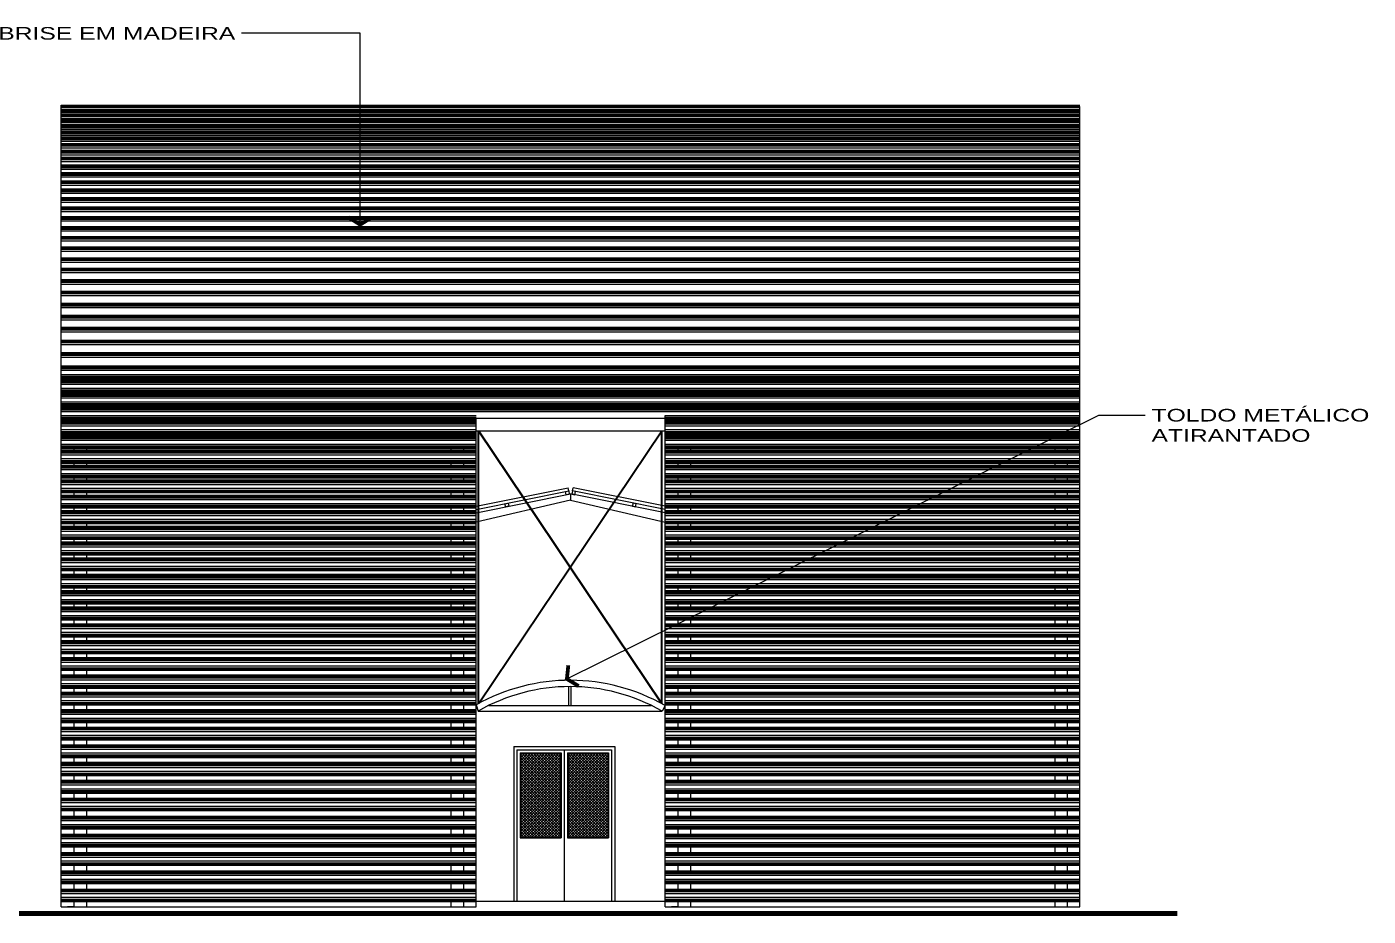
# Model space of a CAD drawing. Extents: x 5924 to 15219, y 2637 to 8140.
# Drawn here: x 12986 to 15114, y 4634 to 6044 of the extents above; entities that cross this region are included whole.
import ezdxf
from ezdxf.enums import TextEntityAlignment as Align

# ---------------------------------------------------------------- set-up
doc = ezdxf.new("R2010")
doc.units = 0
doc.header["$LTSCALE"] = 35
doc.layers.get('0').update_dxf_attribs({"linetype": 'CONTINUOUS'})
for name, color, linetype in [('ESPEC', 2, 'CONTINUOUS'), ('ESTRUT', 12, 'CONTINUOUS'), ('HACHURA', 13, 'CONTINUOUS'), ('INDCORTE', 2, 'CONTINUOUS'), ('VIDRO', 1, 'CONTINUOUS')]:
    doc.layers.add(name, color=color, linetype=linetype)
doc.styles.add('REGUA80', font='arial.ttf', dxfattribs={"width": 1.4})
pattern_1 = [(45, (-1243.3195, -2215.6985), (-2.24506403, 2.24506403), []), (135, (-1243.3195, -2215.6985), (-2.24506403, -2.24506403), [])]

# ---------------------------------------------------------------- blocks, each defined once
blk = doc.blocks.new('A$C260C2774')
at = {"layer": 'HACHURA'}
for p, q in [((0, 20), (658, 20)), ((0, 19.5), (658, 19.5)), ((0, 19), (658, 19)), ((0, 18), (658, 18)), ((0, 16), (658, 16)), ((0, 13), (658, 13)), ((0, 7), (658, 7)), ((0, 4), (658, 4)), ((0, 2), (658, 2)), ((0, 1), (658, 1)), ((0, 0.5), (658, 0.5)), ((0, 0), (658, 0))]:
    blk.add_line(p, q, dxfattribs=at)
blk = doc.blocks.new('INDSETAD')
at = {"color": 4, "linetype": 'ByBlock'}
for points in [[(0, 0), (1.26, 2), (0.71, 0), (1.77, 1.68)], [(0, 0), (1.26, -2), (0.71, 0), (1.77, -1.68)]]:
    blk.add_solid(points, dxfattribs=at)

msp = doc.modelspace()

# ---------------------------------------------------------------- hatches: boundary and pattern name
at = {"layer": 'HACHURA'}
h = msp.add_hatch(dxfattribs=at)
h.set_pattern_fill('ANSI37', color=256, style=0)
h.set_pattern_definition(pattern_1)
h.paths.add_polyline_path([(13832.664, 4892.16), (13769.663, 4892.16), (13769.663, 4759.16), (13832.664, 4759.16)])
h = msp.add_hatch(dxfattribs=at)
h.set_pattern_fill('ANSI37', color=256, style=0)
h.set_pattern_definition(pattern_1)
h.paths.add_polyline_path([(13844.664, 4759.16), (13907.663, 4759.16), (13907.663, 4892.16), (13844.664, 4892.16)])

# ---------------------------------------------------------------- linework, layer by layer
at = {"layer": 'ESPEC'}
for p, q in [((13514.875, 6034.097), (13326.768, 6034.097)), ((13514.875, 5727.156), (13514.875, 6034.097)), ((13839.712, 5008.737), (14686.514, 5428.556)), ((14686.514, 5428.556), (14760.396, 5428.556))]:
    msp.add_line(p, q, dxfattribs=at)
at = {"layer": 'ESTRUT'}
for p, q in [((13698.687, 5273.906), (13848.663, 5303.902)), ((13998.71, 5273.892), (13848.663, 5303.902)), ((13848.663, 5303.902), (13848.663, 5293.704)), ((13848.663, 5303.902), (13848.663, 5293.704)), ((13848.663, 5303.902), (13848.663, 5293.704)), ((13848.663, 5303.902), (13848.663, 5293.704)), ((13848.663, 5293.704), (13698.687, 5258.783)), ((13848.663, 5293.704), (13998.71, 5258.766))]:
    msp.add_line(p, q, dxfattribs=at)
at = {"layer": 'ESTRUT', "const_width": 8}
msp.add_lwpolyline([(12740.297, 4638.16), (14811.227, 4638.16)], dxfattribs=at)
at = {"layer": 'HACHURA'}
for p, q in [((13040.681, 5920.282), (14656.716, 5920.282)), ((13040.681, 5920.282), (14656.716, 5920.282)), ((13040.681, 5919.782), (14656.716, 5919.782)), ((13040.681, 5919.282), (14656.716, 5919.282)), ((13040.681, 5918.282), (14656.716, 5918.282)), ((13040.681, 5916.282), (14656.716, 5916.282)), ((13040.681, 5913.409), (14656.716, 5913.409)), ((13040.681, 5913.282), (14656.716, 5913.282)), ((13040.681, 5912.909), (14656.716, 5912.909)), ((13040.681, 5912.409), (14656.716, 5912.409)), ((13040.681, 5911.909), (14656.716, 5911.909)), ((13040.681, 5910.909), (14656.716, 5910.909)), ((13040.681, 5908.909), (14656.716, 5908.909)), ((13040.681, 5906.201), (14656.716, 5906.201)), ((13040.681, 5905.909), (14656.716, 5905.909)), ((13040.681, 5905.701), (14656.716, 5905.701)), ((13040.681, 5905.201), (14656.716, 5905.201)), ((13040.681, 5904.201), (14656.716, 5904.201)), ((13040.681, 5902.201), (14656.716, 5902.201)), ((13040.681, 5899.201), (14656.716, 5899.201)), ((13040.681, 5897.601), (14656.716, 5897.601)), ((13040.681, 5897.101), (14656.716, 5897.101)), ((13040.681, 5896.601), (14656.716, 5896.601)), ((13040.681, 5896.101), (14656.716, 5896.101)), ((13040.681, 5895.101), (14656.716, 5895.101)), ((13040.681, 5893.101), (14656.716, 5893.101)), ((13040.681, 5890.101), (14656.716, 5890.101)), ((13040.681, 5888.938), (14656.716, 5888.938)), ((13040.681, 5888.938), (14656.716, 5888.938)), ((13040.681, 5888.438), (14656.716, 5888.438)), ((13040.681, 5887.938), (14656.716, 5887.938)), ((13040.681, 5886.938), (14656.716, 5886.938)), ((13040.681, 5884.938), (14656.716, 5884.938)), ((13040.681, 5881.938), (14656.716, 5881.938)), ((13040.681, 5879.407), (14656.716, 5879.407)), ((13040.681, 5879.407), (14656.716, 5879.407)), ((13040.681, 5878.907), (14656.716, 5878.907)), ((13040.681, 5878.407), (14656.716, 5878.407)), ((13040.681, 5877.407), (14656.716, 5877.407)), ((13040.681, 5875.407), (14656.716, 5875.407)), ((13040.681, 5872.407), (14656.716, 5872.407)), ((13040.681, 5869.944), (14656.716, 5869.944)), ((13040.681, 5869.444), (14656.716, 5869.444)), ((13040.681, 5869.444), (14656.716, 5869.444)), ((13040.681, 5868.944), (14656.716, 5868.944)), ((13040.681, 5867.944), (14656.716, 5867.944)), ((13040.681, 5865.944), (14656.716, 5865.944)), ((13040.681, 5862.944), (14656.716, 5862.944)), ((13040.681, 5859.481), (14656.716, 5859.481)), ((13040.681, 5859.481), (14656.716, 5859.481)), ((13040.681, 5858.981), (14656.716, 5858.981)), ((13040.681, 5858.481), (14656.716, 5858.481)), ((13040.681, 5857.481), (14656.716, 5857.481)), ((13040.681, 5855.481), (14656.716, 5855.481)), ((13040.681, 5852.481), (14656.716, 5852.481)), ((13040.681, 5848.651), (14656.716, 5848.651)), ((13040.681, 5848.651), (14656.716, 5848.651)), ((13040.681, 5848.151), (14656.716, 5848.151)), ((13040.681, 5847.651), (14656.716, 5847.651)), ((13040.681, 5846.651), (14656.716, 5846.651)), ((13040.681, 5844.651), (14656.716, 5844.651)), ((13040.681, 5841.651), (14656.716, 5841.651)), ((13040.681, 5837.822), (14656.716, 5837.822)), ((13040.681, 5837.822), (14656.716, 5837.822)), ((13040.681, 5837.322), (14656.716, 5837.322)), ((13040.681, 5836.822), (14656.716, 5836.822)), ((13040.681, 5835.822), (14656.716, 5835.822)), ((13040.681, 5833.822), (14656.716, 5833.822)), ((13040.681, 5830.822), (14656.716, 5830.822)), ((13040.681, 5825.454), (14656.716, 5825.454)), ((13040.681, 5825.454), (14656.716, 5825.454)), ((13040.681, 5824.954), (14656.716, 5824.954)), ((13040.681, 5824.454), (14656.716, 5824.454)), ((13040.681, 5823.454), (14656.716, 5823.454)), ((13040.681, 5821.454), (14656.716, 5821.454)), ((13040.681, 5818.454), (14656.716, 5818.454)), ((13040.681, 5813.324), (14656.716, 5813.324)), ((13040.681, 5813.324), (14656.716, 5813.324)), ((13040.681, 5812.824), (14656.716, 5812.824)), ((13040.681, 5812.324), (14656.716, 5812.324)), ((13040.681, 5811.324), (14656.716, 5811.324)), ((13040.681, 5809.324), (14656.716, 5809.324)), ((13040.681, 5806.324), (14656.716, 5806.324)), ((13040.681, 5800.329), (14656.716, 5800.329)), ((13040.681, 5800.329), (14656.716, 5800.329)), ((13040.681, 5799.829), (14656.716, 5799.829)), ((13040.681, 5799.329), (14656.716, 5799.329)), ((13040.681, 5798.329), (14656.716, 5798.329)), ((13040.681, 5796.329), (14656.716, 5796.329)), ((13040.681, 5793.329), (14656.716, 5793.329)), ((13040.681, 5787.4), (14656.716, 5787.4)), ((13040.681, 5786.9), (14656.716, 5786.9)), ((13040.681, 5786.9), (14656.716, 5786.9)), ((13040.681, 5786.4), (14656.716, 5786.4)), ((13040.681, 5785.4), (14656.716, 5785.4)), ((13040.681, 5783.4), (14656.716, 5783.4)), ((13040.681, 5780.4), (14656.716, 5780.4)), ((13040.681, 5773.538), (14656.716, 5773.538)), ((13040.681, 5773.038), (14656.716, 5773.038)), ((13040.681, 5773.038), (14656.716, 5773.038)), ((13040.681, 5772.538), (14656.716, 5772.538)), ((13040.681, 5771.538), (14656.716, 5771.538)), ((13040.681, 5769.538), (14656.716, 5769.538)), ((13040.681, 5766.538), (14656.716, 5766.538)), ((13040.681, 5758.81), (14656.716, 5758.81)), ((13040.681, 5758.31), (14656.716, 5758.31)), ((13040.681, 5758.31), (14656.716, 5758.31)), ((13040.681, 5757.81), (14656.716, 5757.81)), ((13040.681, 5756.81), (14656.716, 5756.81)), ((13040.681, 5754.81), (14656.716, 5754.81)), ((13040.681, 5751.81), (14656.716, 5751.81)), ((13040.681, 5743.582), (14656.716, 5743.582)), ((13040.681, 5743.582), (14656.716, 5743.582)), ((13040.681, 5743.082), (14656.716, 5743.082)), ((13040.681, 5742.582), (14656.716, 5742.582)), ((13040.681, 5741.582), (14656.716, 5741.582)), ((13040.681, 5739.582), (14656.716, 5739.582)), ((13040.681, 5736.582), (14656.716, 5736.582)), ((13040.681, 5727.71), (14656.716, 5727.71)), ((13040.681, 5727.71), (14656.716, 5727.71)), ((13040.681, 5727.21), (14656.716, 5727.21)), ((13040.681, 5726.71), (14656.716, 5726.71)), ((13040.681, 5725.71), (14656.716, 5725.71)), ((13040.681, 5723.71), (14656.716, 5723.71)), ((13040.681, 5720.71), (14656.716, 5720.71)), ((13040.681, 5712.115), (14656.716, 5712.115)), ((13040.681, 5712.115), (14656.716, 5712.115)), ((13040.681, 5711.615), (14656.716, 5711.615)), ((13040.681, 5711.115), (14656.716, 5711.115)), ((13040.681, 5710.115), (14656.716, 5710.115)), ((13040.681, 5708.115), (14656.716, 5708.115)), ((13040.681, 5705.115), (14656.716, 5705.115)), ((13040.681, 5695.654), (14656.716, 5695.654)), ((13040.681, 5695.654), (14656.716, 5695.654)), ((13040.681, 5695.154), (14656.716, 5695.154)), ((13040.681, 5694.654), (14656.716, 5694.654)), ((13040.681, 5693.654), (14656.716, 5693.654)), ((13040.681, 5691.654), (14656.716, 5691.654)), ((13040.681, 5688.654), (14656.716, 5688.654)), ((13040.681, 5678.327), (14656.716, 5678.327)), ((13040.681, 5678.327), (14656.716, 5678.327)), ((13040.681, 5677.827), (14656.716, 5677.827)), ((13040.681, 5677.327), (14656.716, 5677.327)), ((13040.681, 5676.327), (14656.716, 5676.327)), ((13040.681, 5674.327), (14656.716, 5674.327)), ((13040.681, 5671.327), (14656.716, 5671.327)), ((13040.681, 5661.866), (14656.716, 5661.866)), ((13040.681, 5661.866), (14656.716, 5661.866)), ((13040.681, 5661.366), (14656.716, 5661.366)), ((13040.681, 5660.866), (14656.716, 5660.866)), ((13040.681, 5659.866), (14656.716, 5659.866)), ((13040.681, 5657.866), (14656.716, 5657.866)), ((13040.681, 5654.866), (14656.716, 5654.866)), ((13040.681, 5643.495), (14656.716, 5643.495)), ((13040.681, 5643.495), (14656.716, 5643.495)), ((13040.681, 5642.995), (14656.716, 5642.995)), ((13040.681, 5642.495), (14656.716, 5642.495)), ((13040.681, 5641.495), (14656.716, 5641.495)), ((13040.681, 5639.495), (14656.716, 5639.495)), ((13040.681, 5636.495), (14656.716, 5636.495)), ((13040.681, 5625.302), (14656.716, 5625.302)), ((13040.681, 5625.302), (14656.716, 5625.302)), ((13040.681, 5624.802), (14656.716, 5624.802)), ((13040.681, 5624.302), (14656.716, 5624.302)), ((13040.681, 5623.302), (14656.716, 5623.302)), ((13040.681, 5621.302), (14656.716, 5621.302)), ((13040.681, 5618.302), (14656.716, 5618.302)), ((13040.681, 5606.241), (14656.716, 5606.241)), ((13040.681, 5606.241), (14656.716, 5606.241)), ((13040.681, 5605.741), (14656.716, 5605.741)), ((13040.681, 5605.241), (14656.716, 5605.241)), ((13040.681, 5604.241), (14656.716, 5604.241)), ((13040.681, 5602.241), (14656.716, 5602.241)), ((13040.681, 5599.241), (14656.716, 5599.241)), ((13040.681, 5587.004), (14656.716, 5587.004)), ((13040.681, 5587.004), (14656.716, 5587.004)), ((13040.681, 5586.504), (14656.716, 5586.504)), ((13040.681, 5586.004), (14656.716, 5586.004)), ((13040.681, 5585.004), (14656.716, 5585.004)), ((13040.681, 5583.004), (14656.716, 5583.004)), ((13040.681, 5580.004), (14656.716, 5580.004)), ((13040.681, 5567.944), (14656.716, 5567.944)), ((13040.681, 5567.944), (14656.716, 5567.944)), ((13040.681, 5567.444), (14656.716, 5567.444)), ((13040.681, 5566.944), (14656.716, 5566.944)), ((13040.681, 5565.944), (14656.716, 5565.944)), ((13040.681, 5563.944), (14656.716, 5563.944)), ((13040.681, 5560.944), (14656.716, 5560.944)), ((13040.681, 5547.584), (14656.716, 5547.584)), ((13040.681, 5547.584), (14656.716, 5547.584)), ((13040.681, 5547.084), (14656.716, 5547.084)), ((13040.681, 5546.584), (14656.716, 5546.584)), ((13040.681, 5545.584), (14656.716, 5545.584)), ((13040.681, 5543.584), (14656.716, 5543.584)), ((13040.681, 5540.584), (14656.716, 5540.584)), ((13040.681, 5527.725), (14656.716, 5527.725)), ((13040.681, 5527.225), (14656.716, 5527.225)), ((13040.681, 5527.225), (14656.716, 5527.225)), ((13040.681, 5526.725), (14656.716, 5526.725)), ((13040.681, 5525.725), (14656.716, 5525.725)), ((13040.681, 5523.725), (14656.716, 5523.725)), ((13040.681, 5520.725), (14656.716, 5520.725)), ((13040.681, 5506.865), (14656.716, 5506.865)), ((13040.681, 5506.865), (14656.716, 5506.865)), ((13040.681, 5506.365), (14656.716, 5506.365)), ((13040.681, 5505.865), (14656.716, 5505.865)), ((13040.681, 5504.865), (14656.716, 5504.865)), ((13040.681, 5502.865), (14656.716, 5502.865)), ((13040.681, 5499.865), (14656.716, 5499.865)), ((13040.681, 5493.242), (14656.716, 5493.242)), ((13040.681, 5490.242), (14656.716, 5490.242)), ((13040.681, 5488.242), (14656.716, 5488.242)), ((13040.681, 5487.242), (14656.716, 5487.242)), ((13040.681, 5486.742), (14656.716, 5486.742)), ((13040.681, 5486.242), (14656.716, 5486.242)), ((13040.681, 5486.242), (14656.716, 5486.242)), ((13040.681, 5484.943), (14656.716, 5484.943)), ((13040.681, 5484.589), (14656.716, 5484.589)), ((13040.681, 5484.089), (14656.716, 5484.089)), ((13040.681, 5483.589), (14656.716, 5483.589)), ((13040.681, 5482.589), (14656.716, 5482.589)), ((13040.681, 5480.589), (14656.716, 5480.589)), ((13040.681, 5477.589), (14656.716, 5477.589)), ((13040.681, 5471.583), (14656.716, 5471.583)), ((13040.681, 5468.583), (14656.716, 5468.583)), ((13040.681, 5466.583), (14656.716, 5466.583)), ((13040.681, 5465.583), (14656.716, 5465.583)), ((13040.681, 5465.083), (14656.716, 5465.083)), ((13040.681, 5464.583), (14656.716, 5464.583)), ((13040.681, 5464.583), (14656.716, 5464.583)), ((13040.681, 5463.283), (14656.716, 5463.283)), ((13040.681, 5462.93), (14656.716, 5462.93)), ((13040.681, 5462.43), (14656.716, 5462.43)), ((13040.681, 5461.93), (14656.716, 5461.93)), ((13040.681, 5460.93), (14656.716, 5460.93)), ((13040.681, 5458.93), (14656.716, 5458.93)), ((13040.681, 5455.93), (14656.716, 5455.93)), ((13040.681, 5449.924), (14656.716, 5449.924)), ((13040.681, 5446.924), (14656.716, 5446.924)), ((13040.681, 5444.924), (14656.716, 5444.924)), ((13040.681, 5443.924), (14656.716, 5443.924)), ((13040.681, 5443.424), (14656.716, 5443.424)), ((13040.681, 5442.924), (14656.716, 5442.924)), ((13040.681, 5442.924), (14656.716, 5442.924)), ((13040.681, 5441.624), (14656.716, 5441.624)), ((13040.681, 5441.271), (14656.716, 5441.271)), ((13040.681, 5440.771), (14656.716, 5440.771)), ((13040.681, 5440.271), (14656.716, 5440.271)), ((13040.681, 5439.271), (14656.716, 5439.271)), ((13040.681, 5437.271), (14656.716, 5437.271)), ((13040.681, 5434.271), (14656.716, 5434.271)), ((13040.681, 5428.265), (13698.687, 5428.265)), ((13998.71, 5428.265), (14656.716, 5428.265)), ((13040.681, 5425.265), (13698.687, 5425.265)), ((13040.681, 5423.265), (13698.687, 5423.265)), ((13040.681, 5422.265), (13698.687, 5422.265)), ((13040.681, 5421.765), (13698.687, 5421.765)), ((13040.681, 5421.265), (13698.687, 5421.265)), ((13040.681, 5421.265), (13698.687, 5421.265)), ((13040.681, 5419.099), (13698.687, 5419.099)), ((13040.681, 5418.745), (13698.687, 5418.745)), ((13040.681, 5418.245), (13698.687, 5418.245)), ((13040.681, 5417.745), (13698.687, 5417.745)), ((13040.681, 5416.745), (13698.687, 5416.745)), ((13040.681, 5414.745), (13698.687, 5414.745)), ((13040.681, 5411.745), (13698.687, 5411.745)), ((13040.681, 5405.739), (13698.687, 5405.739)), ((13998.71, 5425.265), (14656.716, 5425.265)), ((13998.71, 5423.265), (14656.716, 5423.265)), ((13998.71, 5422.265), (14656.716, 5422.265)), ((13998.71, 5421.765), (14656.716, 5421.765)), ((13998.71, 5421.265), (14656.716, 5421.265)), ((13998.71, 5421.265), (14656.716, 5421.265)), ((13998.71, 5419.099), (14656.716, 5419.099)), ((13998.71, 5418.745), (14656.716, 5418.745)), ((13998.71, 5418.245), (14656.716, 5418.245)), ((13998.71, 5417.745), (14656.716, 5417.745)), ((13998.71, 5416.745), (14656.716, 5416.745)), ((13998.71, 5414.745), (14656.716, 5414.745)), ((13998.71, 5411.745), (14656.716, 5411.745)), ((13998.71, 5405.739), (14656.716, 5405.739)), ((13040.681, 5402.739), (13698.687, 5402.739)), ((13040.681, 5400.739), (13698.687, 5400.739)), ((13040.681, 5399.739), (13698.687, 5399.739)), ((13040.681, 5399.239), (13698.687, 5399.239)), ((13040.681, 5398.739), (13698.687, 5398.739)), ((13040.681, 5398.739), (13698.687, 5398.739)), ((13040.681, 5396.573), (13698.687, 5396.573)), ((13998.71, 5402.739), (14656.716, 5402.739)), ((13998.71, 5400.739), (14656.716, 5400.739)), ((13998.71, 5399.739), (14656.716, 5399.739)), ((13998.71, 5399.239), (14656.716, 5399.239)), ((13998.71, 5398.739), (14656.716, 5398.739)), ((13998.71, 5398.739), (14656.716, 5398.739)), ((13998.71, 5396.573), (14656.716, 5396.573)), ((13040.681, 5375.78), (13698.71, 5375.78)), ((13040.681, 5375.78), (13698.687, 5375.78)), ((13040.681, 5375.78), (13698.687, 5375.78)), ((13040.681, 5373.2), (13698.71, 5373.2)), ((13040.681, 5373.2), (13698.687, 5373.2)), ((13040.681, 5373.2), (13698.687, 5373.2)), ((13998.71, 5375.78), (14656.716, 5375.78)), ((13998.71, 5373.2), (14656.716, 5373.2)), ((13040.681, 5352.64), (13698.71, 5352.64)), ((13040.681, 5352.64), (13698.687, 5352.64)), ((13040.681, 5352.64), (13698.687, 5352.64)), ((13040.681, 5349.45), (13698.71, 5349.45)), ((13040.681, 5349.45), (13698.687, 5349.45)), ((13040.681, 5349.45), (13698.687, 5349.45)), ((13998.71, 5352.64), (14656.716, 5352.64)), ((13998.71, 5349.45), (14656.716, 5349.45)), ((13040.681, 5329.245), (13698.71, 5329.245)), ((13040.681, 5329.245), (13698.687, 5329.245)), ((13040.681, 5329.245), (13698.687, 5329.245)), ((13040.681, 5325.701), (13698.71, 5325.701)), ((13040.681, 5325.701), (13698.687, 5325.701)), ((13040.681, 5325.701), (13698.687, 5325.701)), ((13998.71, 5329.245), (14656.716, 5329.245)), ((13998.71, 5325.701), (14656.716, 5325.701)), ((13040.681, 5305.85), (13698.71, 5305.85)), ((13040.681, 5305.85), (13698.687, 5305.85)), ((13040.681, 5305.85), (13698.687, 5305.85)), ((13040.681, 5301.951), (13698.71, 5301.951)), ((13040.681, 5301.951), (13698.687, 5301.951)), ((13040.681, 5301.951), (13698.687, 5301.951)), ((13998.71, 5305.85), (14656.716, 5305.85)), ((13998.71, 5301.951), (14656.716, 5301.951)), ((13040.681, 5281.746), (13698.71, 5281.746)), ((13040.681, 5281.746), (13698.687, 5281.746)), ((13040.681, 5281.746), (13698.687, 5281.746)), ((13998.71, 5281.746), (14656.716, 5281.746)), ((13040.681, 5277.26), (13698.71, 5277.26)), ((13040.681, 5277.26), (13698.687, 5277.26)), ((13040.681, 5277.26), (13698.687, 5277.26)), ((13040.681, 5256.766), (13698.71, 5256.766)), ((13040.681, 5256.766), (13698.687, 5256.766)), ((13040.681, 5256.766), (13698.687, 5256.766)), ((13998.71, 5277.26), (14656.716, 5277.26)), ((13998.71, 5256.766), (14656.716, 5256.766)), ((13040.681, 5252.375), (13698.71, 5252.375)), ((13040.681, 5252.375), (13698.687, 5252.375)), ((13040.681, 5252.375), (13698.687, 5252.375)), ((13998.71, 5252.375), (14656.716, 5252.375)), ((13040.681, 5231.881), (13698.71, 5231.881)), ((13040.681, 5231.881), (13698.687, 5231.881)), ((13040.681, 5231.881), (13698.687, 5231.881)), ((13040.681, 5227.489), (13698.71, 5227.489)), ((13040.681, 5227.489), (13698.687, 5227.489)), ((13040.681, 5227.489), (13698.687, 5227.489)), ((13998.71, 5231.881), (14656.716, 5231.881)), ((13998.71, 5227.489), (14656.716, 5227.489)), ((13040.681, 5206.995), (13698.71, 5206.995)), ((13040.681, 5206.995), (13698.687, 5206.995)), ((13040.681, 5206.995), (13698.687, 5206.995)), ((13040.681, 5202.115), (13698.71, 5202.115)), ((13040.681, 5202.115), (13698.687, 5202.115)), ((13040.681, 5202.115), (13698.687, 5202.115)), ((13998.71, 5206.995), (14656.716, 5206.995)), ((13998.71, 5202.115), (14656.716, 5202.115)), ((13040.681, 5182.109), (13698.71, 5182.109)), ((13040.681, 5182.109), (13698.687, 5182.109)), ((13040.681, 5182.109), (13698.687, 5182.109)), ((13040.681, 5176.254), (13698.71, 5176.254)), ((13040.681, 5176.254), (13698.687, 5176.254)), ((13040.681, 5176.254), (13698.687, 5176.254)), ((13998.71, 5182.109), (14656.716, 5182.109)), ((13998.71, 5176.254), (14656.716, 5176.254)), ((13040.681, 5155.76), (13698.71, 5155.76)), ((13040.681, 5155.76), (13698.687, 5155.76)), ((13040.681, 5155.76), (13698.687, 5155.76)), ((13040.681, 5150.522), (13698.71, 5150.522)), ((13040.681, 5150.522), (13698.687, 5150.522)), ((13040.681, 5150.522), (13698.687, 5150.522)), ((13998.71, 5155.76), (14656.716, 5155.76)), ((13998.71, 5150.522), (14656.716, 5150.522)), ((13040.681, 5130.516), (13698.71, 5130.516)), ((13040.681, 5130.516), (13698.687, 5130.516)), ((13040.681, 5130.516), (13698.687, 5130.516)), ((13998.71, 5130.516), (14656.716, 5130.516)), ((13040.681, 5124.66), (13698.71, 5124.66)), ((13040.681, 5124.66), (13698.687, 5124.66)), ((13040.681, 5124.66), (13698.687, 5124.66)), ((13998.71, 5124.66), (14656.716, 5124.66)), ((13040.681, 5104.166), (13698.71, 5104.166)), ((13040.681, 5104.166), (13698.687, 5104.166)), ((13040.681, 5104.166), (13698.687, 5104.166)), ((13040.681, 5097.823), (13698.71, 5097.823)), ((13040.681, 5097.823), (13698.687, 5097.823)), ((13040.681, 5097.823), (13698.687, 5097.823)), ((13998.71, 5104.166), (14656.716, 5104.166)), ((13998.71, 5097.823), (14656.716, 5097.823)), ((13040.681, 5077.329), (13698.71, 5077.329)), ((13040.681, 5077.329), (13698.687, 5077.329)), ((13040.681, 5077.329), (13698.687, 5077.329)), ((13040.681, 5071.473), (13698.71, 5071.473)), ((13040.681, 5071.473), (13698.687, 5071.473)), ((13040.681, 5071.473), (13698.687, 5071.473)), ((13998.71, 5077.329), (14656.716, 5077.329)), ((13998.71, 5071.473), (14656.716, 5071.473)), ((13040.681, 5050.491), (13698.71, 5050.491)), ((13040.681, 5050.491), (13698.687, 5050.491)), ((13040.681, 5050.491), (13698.687, 5050.491)), ((13040.681, 5044.148), (13698.71, 5044.148)), ((13040.681, 5044.148), (13698.687, 5044.148)), ((13040.681, 5044.148), (13698.687, 5044.148)), ((13998.71, 5050.491), (14656.716, 5050.491)), ((13998.71, 5044.148), (14656.716, 5044.148)), ((13040.681, 5024.142), (13698.71, 5024.142)), ((13040.681, 5024.142), (13698.687, 5024.142)), ((13040.681, 5024.142), (13698.687, 5024.142)), ((13998.71, 5024.142), (14656.716, 5024.142)), ((13040.681, 5016.93), (13698.71, 5016.93)), ((13040.681, 5016.93), (13698.687, 5016.93)), ((13040.681, 5016.93), (13698.687, 5016.93)), ((13998.71, 5016.93), (14656.716, 5016.93)), ((13040.681, 4995.948), (13698.71, 4995.948)), ((13040.681, 4995.948), (13698.687, 4995.948)), ((13040.681, 4995.948), (13698.687, 4995.948)), ((13040.681, 4989.117), (13698.71, 4989.117)), ((13040.681, 4989.117), (13698.687, 4989.117)), ((13040.681, 4989.117), (13698.687, 4989.117)), ((13998.71, 4995.948), (14656.716, 4995.948)), ((13998.71, 4989.117), (14656.716, 4989.117)), ((13040.681, 4969.11), (13698.71, 4969.11)), ((13040.681, 4969.11), (13698.687, 4969.11)), ((13040.681, 4969.11), (13698.687, 4969.11)), ((13040.681, 4961.791), (13698.71, 4961.791)), ((13040.681, 4961.791), (13698.687, 4961.791)), ((13040.681, 4961.791), (13698.687, 4961.791)), ((13998.71, 4969.11), (14656.716, 4969.11)), ((13998.71, 4961.791), (14656.716, 4961.791)), ((13040.681, 4941.297), (13698.71, 4941.297)), ((13040.681, 4941.297), (13698.687, 4941.297)), ((13040.681, 4941.297), (13698.687, 4941.297)), ((13998.71, 4941.297), (14656.716, 4941.297)), ((13040.681, 4933.978), (13698.71, 4933.978)), ((13040.681, 4933.978), (13698.687, 4933.978)), ((13040.681, 4933.978), (13698.687, 4933.978)), ((13998.71, 4933.978), (14656.716, 4933.978)), ((13040.681, 4913.972), (13698.71, 4913.972)), ((13040.681, 4913.972), (13698.687, 4913.972)), ((13040.681, 4913.972), (13698.687, 4913.972)), ((13040.681, 4905.935), (13698.71, 4905.935)), ((13040.681, 4905.935), (13698.687, 4905.935)), ((13040.681, 4905.935), (13698.687, 4905.935)), ((13998.71, 4913.972), (14656.716, 4913.972)), ((13998.71, 4905.935), (14656.716, 4905.935)), ((13040.681, 4885.929), (13698.71, 4885.929)), ((13040.681, 4885.929), (13698.687, 4885.929)), ((13040.681, 4885.929), (13698.687, 4885.929)), ((13040.681, 4878.122), (13698.71, 4878.122)), ((13040.681, 4878.122), (13698.687, 4878.122)), ((13040.681, 4878.122), (13698.687, 4878.122)), ((13998.71, 4885.929), (14656.716, 4885.929)), ((13998.71, 4878.122), (14656.716, 4878.122)), ((13040.681, 4857.14), (13698.71, 4857.14)), ((13040.681, 4857.14), (13698.687, 4857.14)), ((13040.681, 4857.14), (13698.687, 4857.14)), ((13998.71, 4857.14), (14656.716, 4857.14)), ((13040.681, 4849.821), (13698.71, 4849.821)), ((13040.681, 4849.821), (13698.687, 4849.821)), ((13040.681, 4849.821), (13698.687, 4849.821)), ((13998.71, 4849.821), (14656.716, 4849.821)), ((13040.681, 4829.327), (13698.71, 4829.327)), ((13040.681, 4829.327), (13698.687, 4829.327)), ((13040.681, 4829.327), (13698.687, 4829.327)), ((13040.681, 4821.519), (13698.71, 4821.519)), ((13040.681, 4821.519), (13698.687, 4821.519)), ((13040.681, 4821.519), (13698.687, 4821.519)), ((13998.71, 4829.327), (14656.716, 4829.327)), ((13998.71, 4821.519), (14656.716, 4821.519)), ((13040.681, 4801.513), (13698.71, 4801.513)), ((13040.681, 4801.513), (13698.687, 4801.513)), ((13040.681, 4801.513), (13698.687, 4801.513)), ((13040.681, 4792.73), (13698.71, 4792.73)), ((13040.681, 4792.73), (13698.687, 4792.73)), ((13040.681, 4792.73), (13698.687, 4792.73)), ((13998.71, 4801.513), (14656.716, 4801.513)), ((13998.71, 4792.73), (14656.716, 4792.73)), ((13040.681, 4772.724), (13698.71, 4772.724)), ((13040.681, 4772.724), (13698.687, 4772.724)), ((13040.681, 4772.724), (13698.687, 4772.724)), ((13998.71, 4772.724), (14656.716, 4772.724)), ((13040.681, 4763.594), (13698.71, 4763.594)), ((13040.681, 4763.594), (13698.687, 4763.594)), ((13040.681, 4763.594), (13698.687, 4763.594)), ((13998.71, 4763.594), (14656.716, 4763.594)), ((13040.681, 4744.076), (13698.71, 4744.076)), ((13040.681, 4744.076), (13698.687, 4744.076)), ((13040.681, 4744.076), (13698.687, 4744.076)), ((13040.681, 4735.293), (13698.71, 4735.293)), ((13040.681, 4735.293), (13698.687, 4735.293)), ((13040.681, 4735.293), (13698.687, 4735.293)), ((13998.71, 4744.076), (14656.716, 4744.076)), ((13998.71, 4735.293), (14656.716, 4735.293)), ((13040.681, 4714.799), (13698.71, 4714.799)), ((13040.681, 4714.799), (13698.687, 4714.799)), ((13040.681, 4714.799), (13698.687, 4714.799)), ((13040.681, 4706.015), (13698.71, 4706.015)), ((13040.681, 4706.015), (13698.687, 4706.015)), ((13040.681, 4706.015), (13698.687, 4706.015)), ((13998.71, 4714.799), (14656.716, 4714.799)), ((13998.71, 4706.015), (14656.716, 4706.015)), ((13040.681, 4686.009), (13698.71, 4686.009)), ((13040.681, 4686.009), (13698.687, 4686.009)), ((13040.681, 4686.009), (13698.687, 4686.009)), ((13998.71, 4686.009), (14656.716, 4686.009)), ((13040.681, 4677.226), (13698.71, 4677.226)), ((13040.681, 4657.22), (13698.71, 4657.22)), ((13040.681, 4648.925), (13698.71, 4648.925)), ((13040.681, 4648.925), (13698.687, 4648.925)), ((13040.681, 4648.925), (13698.687, 4648.925)), ((13998.71, 4648.925), (14656.716, 4648.925))]:
    msp.add_line(p, q, dxfattribs=at)
at = {"layer": 'INDCORTE'}
for p, q in [((13040.681, 4648.925), (13040.681, 5920.282)), ((14656.716, 4648.925), (14656.716, 5918.282)), ((13060.681, 5486.297), (13060.681, 5484.943)), ((13080.681, 5486.297), (13080.681, 5484.943)), ((14616.716, 5486.297), (14616.716, 5484.943)), ((14636.716, 5486.297), (14636.716, 5484.943)), ((13060.681, 5464.583), (13060.681, 5463.283)), ((13080.681, 5464.583), (13080.681, 5463.283)), ((14616.716, 5464.583), (14616.716, 5463.283)), ((14636.716, 5464.583), (14636.716, 5463.283)), ((13060.681, 5442.924), (13060.681, 5441.624)), ((13080.681, 5442.924), (13080.681, 5441.624)), ((13998.71, 4648.925), (13998.71, 5428.265)), ((14616.716, 5442.924), (14616.716, 5441.624)), ((14636.716, 5442.924), (14636.716, 5441.624)), ((13060.681, 5421.265), (13060.681, 5419.099)), ((13080.681, 5421.265), (13080.681, 5419.099)), ((13698.687, 5423.64), (13998.71, 5423.64)), ((13698.687, 5402.739), (13698.687, 5423.64)), ((13698.71, 4648.925), (13698.687, 5422.265)), ((13998.71, 5402.739), (13998.71, 5423.64)), ((14616.716, 5421.265), (14616.716, 5419.099)), ((14636.716, 5421.265), (14636.716, 5419.099)), ((13060.681, 5399.171), (13060.681, 5396.573)), ((13080.681, 5399.171), (13080.681, 5396.573)), ((13698.687, 5403.64), (13998.71, 5403.64)), ((13701.986, 4970.926), (13701.986, 5403.64)), ((13992.755, 5403.64), (13701.986, 4970.926)), ((13702.156, 5403.082), (13991.861, 4971.951)), ((13702.986, 4971.469), (13702.986, 5403.64)), ((13702.986, 5403.64), (13993.755, 4970.926)), ((13993.585, 5403.082), (13703.88, 4971.951)), ((13992.755, 4971.469), (13992.755, 5403.64)), ((13993.755, 4970.926), (13993.755, 5403.64)), ((14616.716, 5399.171), (14616.716, 5396.573)), ((14636.716, 5399.171), (14636.716, 5396.573)), ((13060.681, 5375.78), (13060.681, 5373.2)), ((13060.681, 5375.78), (13060.681, 5373.2)), ((13080.681, 5375.78), (13080.681, 5373.2)), ((13080.681, 5375.78), (13080.681, 5373.2)), ((13658.687, 5375.78), (13658.687, 5373.2)), ((13658.687, 5375.78), (13658.687, 5373.2)), ((13678.687, 5375.78), (13678.687, 5373.2)), ((13678.687, 5375.78), (13678.687, 5373.2)), ((14018.71, 5375.78), (14018.71, 5373.2)), ((14038.71, 5375.78), (14038.71, 5373.2)), ((14616.716, 5375.78), (14616.716, 5373.2)), ((14636.716, 5375.78), (14636.716, 5373.2)), ((13060.681, 5352.64), (13060.681, 5349.45)), ((13060.681, 5352.64), (13060.681, 5349.45)), ((13080.681, 5352.64), (13080.681, 5349.45)), ((13080.681, 5352.64), (13080.681, 5349.45)), ((13658.687, 5352.64), (13658.687, 5349.45)), ((13658.687, 5352.64), (13658.687, 5349.45)), ((13678.687, 5352.64), (13678.687, 5349.45)), ((13678.687, 5352.64), (13678.687, 5349.45)), ((14018.71, 5352.64), (14018.71, 5349.45)), ((14038.71, 5352.64), (14038.71, 5349.45)), ((14616.716, 5352.64), (14616.716, 5349.45)), ((14636.716, 5352.64), (14636.716, 5349.45)), ((13060.681, 5329.245), (13060.681, 5325.701)), ((13060.681, 5329.245), (13060.681, 5325.701)), ((13080.681, 5329.245), (13080.681, 5325.701)), ((13080.681, 5329.245), (13080.681, 5325.701)), ((13658.687, 5329.245), (13658.687, 5325.701)), ((13658.687, 5329.245), (13658.687, 5325.701)), ((13678.687, 5329.245), (13678.687, 5325.701)), ((13678.687, 5329.245), (13678.687, 5325.701)), ((14018.71, 5329.245), (14018.71, 5325.701)), ((14038.71, 5329.245), (14038.71, 5325.701)), ((14616.716, 5329.245), (14616.716, 5325.701)), ((14636.716, 5329.245), (14636.716, 5325.701)), ((13060.681, 5305.85), (13060.681, 5301.951)), ((13060.681, 5305.85), (13060.681, 5301.951)), ((13080.681, 5305.85), (13080.681, 5301.951)), ((13080.681, 5305.85), (13080.681, 5301.951)), ((13658.687, 5305.85), (13658.687, 5301.951)), ((13658.687, 5305.85), (13658.687, 5301.951)), ((13678.687, 5305.85), (13678.687, 5301.951)), ((13678.687, 5305.85), (13678.687, 5301.951)), ((13698.687, 5284.105), (13844.74, 5313.315)), ((13698.687, 5279.006), (13845.721, 5308.412)), ((13845.721, 5308.412), (13844.74, 5313.315)), ((13851.604, 5308.412), (13852.585, 5313.315)), ((13998.71, 5278.991), (13851.604, 5308.412)), ((13998.71, 5284.09), (13852.585, 5313.315)), ((14018.71, 5305.85), (14018.71, 5301.951)), ((14038.71, 5305.85), (14038.71, 5301.951)), ((14616.716, 5305.85), (14616.716, 5301.951)), ((14636.716, 5305.85), (14636.716, 5301.951)), ((13060.681, 5281.746), (13060.681, 5277.26)), ((13060.681, 5281.746), (13060.681, 5277.26)), ((13080.681, 5281.746), (13080.681, 5277.26)), ((13080.681, 5281.746), (13080.681, 5277.26)), ((13658.687, 5281.746), (13658.687, 5277.26)), ((13658.687, 5281.746), (13658.687, 5277.26)), ((13678.687, 5281.746), (13678.687, 5277.26)), ((13678.687, 5281.746), (13678.687, 5277.26)), ((14018.71, 5281.746), (14018.71, 5277.26)), ((14038.71, 5281.746), (14038.71, 5277.26)), ((14616.716, 5281.746), (14616.716, 5277.26)), ((14636.716, 5281.746), (14636.716, 5277.26)), ((13060.681, 5256.766), (13060.681, 5252.375)), ((13060.681, 5256.766), (13060.681, 5252.375)), ((13080.681, 5256.766), (13080.681, 5252.375)), ((13080.681, 5256.766), (13080.681, 5252.375)), ((13658.687, 5256.766), (13658.687, 5252.375)), ((13658.687, 5256.766), (13658.687, 5252.375)), ((13678.687, 5256.766), (13678.687, 5252.375)), ((13678.687, 5256.766), (13678.687, 5252.375)), ((14018.71, 5256.766), (14018.71, 5252.375)), ((14038.71, 5256.766), (14038.71, 5252.375)), ((14616.716, 5256.766), (14616.716, 5252.375)), ((14636.716, 5256.766), (14636.716, 5252.375)), ((13060.681, 5231.881), (13060.681, 5227.489)), ((13060.681, 5231.881), (13060.681, 5227.489)), ((13080.681, 5231.881), (13080.681, 5227.489)), ((13080.681, 5231.881), (13080.681, 5227.489)), ((13658.687, 5231.881), (13658.687, 5227.489)), ((13658.687, 5231.881), (13658.687, 5227.489)), ((13678.687, 5231.881), (13678.687, 5227.489)), ((13678.687, 5231.881), (13678.687, 5227.489)), ((14018.71, 5231.881), (14018.71, 5227.489)), ((14038.71, 5231.881), (14038.71, 5227.489)), ((14616.716, 5231.881), (14616.716, 5227.489)), ((14636.716, 5231.881), (14636.716, 5227.489)), ((13060.681, 5206.995), (13060.681, 5202.115)), ((13060.681, 5206.995), (13060.681, 5202.115)), ((13080.681, 5206.995), (13080.681, 5202.115)), ((13080.681, 5206.995), (13080.681, 5202.115)), ((13658.687, 5206.995), (13658.687, 5202.115)), ((13658.687, 5206.995), (13658.687, 5202.115)), ((13678.687, 5206.995), (13678.687, 5202.115)), ((13678.687, 5206.995), (13678.687, 5202.115)), ((14018.71, 5206.995), (14018.71, 5202.115)), ((14038.71, 5206.995), (14038.71, 5202.115)), ((14616.716, 5206.995), (14616.716, 5202.115)), ((14636.716, 5206.995), (14636.716, 5202.115)), ((13060.681, 5182.109), (13060.681, 5176.254)), ((13060.681, 5182.109), (13060.681, 5176.254)), ((13080.681, 5182.109), (13080.681, 5176.254)), ((13080.681, 5182.109), (13080.681, 5176.254)), ((13658.687, 5182.109), (13658.687, 5176.254)), ((13658.687, 5182.109), (13658.687, 5176.254)), ((13678.687, 5182.109), (13678.687, 5176.254)), ((13678.687, 5182.109), (13678.687, 5176.254)), ((14018.71, 5182.109), (14018.71, 5176.254)), ((14038.71, 5182.109), (14038.71, 5176.254)), ((14616.716, 5182.109), (14616.716, 5176.254)), ((14636.716, 5182.109), (14636.716, 5176.254)), ((13060.681, 5155.76), (13060.681, 5150.522)), ((13060.681, 5155.76), (13060.681, 5150.522)), ((13080.681, 5155.76), (13080.681, 5150.522)), ((13080.681, 5155.76), (13080.681, 5150.522)), ((13658.687, 5155.76), (13658.687, 5150.522)), ((13658.687, 5155.76), (13658.687, 5150.522)), ((13678.687, 5155.76), (13678.687, 5150.522)), ((13678.687, 5155.76), (13678.687, 5150.522)), ((14018.71, 5155.76), (14018.71, 5150.522)), ((14038.71, 5155.76), (14038.71, 5150.522)), ((14616.716, 5155.76), (14616.716, 5150.522)), ((14636.716, 5155.76), (14636.716, 5150.522)), ((13060.681, 5130.516), (13060.681, 5124.66)), ((13060.681, 5130.516), (13060.681, 5124.66)), ((13080.681, 5130.516), (13080.681, 5124.66)), ((13080.681, 5130.516), (13080.681, 5124.66)), ((13658.687, 5130.516), (13658.687, 5124.66)), ((13658.687, 5130.516), (13658.687, 5124.66)), ((13678.687, 5130.516), (13678.687, 5124.66)), ((13678.687, 5130.516), (13678.687, 5124.66)), ((14018.71, 5130.516), (14018.71, 5124.66)), ((14038.71, 5130.516), (14038.71, 5124.66)), ((14616.716, 5130.516), (14616.716, 5124.66)), ((14636.716, 5130.516), (14636.716, 5124.66)), ((13060.681, 5104.166), (13060.681, 5097.823)), ((13060.681, 5104.166), (13060.681, 5097.823)), ((13080.681, 5104.166), (13080.681, 5097.823)), ((13080.681, 5104.166), (13080.681, 5097.823)), ((13658.687, 5104.166), (13658.687, 5097.823)), ((13658.687, 5104.166), (13658.687, 5097.823)), ((13678.687, 5104.166), (13678.687, 5097.823)), ((13678.687, 5104.166), (13678.687, 5097.823)), ((14018.71, 5104.166), (14018.71, 5097.823)), ((14038.71, 5104.166), (14038.71, 5097.823)), ((14616.716, 5104.166), (14616.716, 5097.823)), ((14636.716, 5104.166), (14636.716, 5097.823)), ((13060.681, 5077.329), (13060.681, 5071.473)), ((13060.681, 5077.329), (13060.681, 5071.473)), ((13080.681, 5077.329), (13080.681, 5071.473)), ((13080.681, 5077.329), (13080.681, 5071.473)), ((13658.687, 5077.329), (13658.687, 5071.473)), ((13658.687, 5077.329), (13658.687, 5071.473)), ((13678.687, 5077.329), (13678.687, 5071.473)), ((13678.687, 5077.329), (13678.687, 5071.473)), ((14018.71, 5077.329), (14018.71, 5071.473)), ((14038.71, 5077.329), (14038.71, 5071.473)), ((14616.716, 5077.329), (14616.716, 5071.473)), ((14636.716, 5077.329), (14636.716, 5071.473)), ((13060.681, 5050.491), (13060.681, 5044.148)), ((13060.681, 5050.491), (13060.681, 5044.148)), ((13080.681, 5050.491), (13080.681, 5044.148)), ((13080.681, 5050.491), (13080.681, 5044.148)), ((13658.687, 5050.491), (13658.687, 5044.148)), ((13658.687, 5050.491), (13658.687, 5044.148)), ((13678.687, 5050.491), (13678.687, 5044.148)), ((13678.687, 5050.491), (13678.687, 5044.148)), ((14018.71, 5050.491), (14018.71, 5044.148)), ((14038.71, 5050.491), (14038.71, 5044.148)), ((14616.716, 5050.491), (14616.716, 5044.148)), ((14636.716, 5050.491), (14636.716, 5044.148)), ((13060.681, 5024.142), (13060.681, 5016.93)), ((13060.681, 5024.142), (13060.681, 5016.93)), ((13080.681, 5024.142), (13080.681, 5016.93)), ((13080.681, 5024.142), (13080.681, 5016.93)), ((13658.687, 5024.142), (13658.687, 5016.93)), ((13658.687, 5024.142), (13658.687, 5016.93)), ((13678.687, 5024.142), (13678.687, 5016.93)), ((13678.687, 5024.142), (13678.687, 5016.93)), ((14018.71, 5024.142), (14018.71, 5016.93)), ((14038.71, 5024.142), (14038.71, 5016.93)), ((14616.716, 5024.142), (14616.716, 5016.93)), ((14636.716, 5024.142), (14636.716, 5016.93)), ((13060.681, 4995.948), (13060.681, 4989.117)), ((13060.681, 4995.948), (13060.681, 4989.117)), ((13080.681, 4995.948), (13080.681, 4989.117)), ((13080.681, 4995.948), (13080.681, 4989.117)), ((13658.687, 4995.948), (13658.687, 4989.117)), ((13658.687, 4995.948), (13658.687, 4989.117)), ((13678.687, 4995.948), (13678.687, 4989.117)), ((13678.687, 4995.948), (13678.687, 4989.117)), ((13845.87, 4968.16), (13845.87, 4998.161)), ((13849.87, 4968.16), (13849.87, 4998.161)), ((14018.71, 4995.948), (14018.71, 4989.117)), ((14038.71, 4995.948), (14038.71, 4989.117)), ((14616.716, 4995.948), (14616.716, 4989.117)), ((14636.716, 4995.948), (14636.716, 4989.117)), ((13060.681, 4969.11), (13060.681, 4961.791)), ((13060.681, 4969.11), (13060.681, 4961.791)), ((13080.681, 4969.11), (13080.681, 4961.791)), ((13080.681, 4969.11), (13080.681, 4961.791)), ((13658.687, 4969.11), (13658.687, 4961.791)), ((13658.687, 4969.11), (13658.687, 4961.791)), ((13678.687, 4969.11), (13678.687, 4961.791)), ((13678.687, 4969.11), (13678.687, 4961.791)), ((13698.71, 4969.11), (13701.986, 4959.474)), ((13701.986, 4959.474), (13993.755, 4959.474)), ((13718.392, 4968.16), (13977.348, 4968.16)), ((13998.71, 4968.16), (13993.755, 4959.474)), ((14018.71, 4969.11), (14018.71, 4961.791)), ((14038.71, 4969.11), (14038.71, 4961.791)), ((14616.716, 4969.11), (14616.716, 4961.791)), ((14636.716, 4969.11), (14636.716, 4961.791)), ((13060.681, 4941.297), (13060.681, 4933.978)), ((13060.681, 4941.297), (13060.681, 4933.978)), ((13080.681, 4941.297), (13080.681, 4933.978)), ((13080.681, 4941.297), (13080.681, 4933.978)), ((13658.687, 4941.297), (13658.687, 4933.978)), ((13658.687, 4941.297), (13658.687, 4933.978)), ((13678.687, 4941.297), (13678.687, 4933.978)), ((13678.687, 4941.297), (13678.687, 4933.978)), ((14018.71, 4941.297), (14018.71, 4933.978)), ((14038.71, 4941.297), (14038.71, 4933.978)), ((14616.716, 4941.297), (14616.716, 4933.978)), ((14636.716, 4941.297), (14636.716, 4933.978)), ((13060.681, 4913.972), (13060.681, 4905.935)), ((13060.681, 4913.972), (13060.681, 4905.935)), ((13080.681, 4913.972), (13080.681, 4905.935)), ((13080.681, 4913.972), (13080.681, 4905.935)), ((13658.687, 4913.972), (13658.687, 4905.935)), ((13658.687, 4913.972), (13658.687, 4905.935)), ((13678.687, 4913.972), (13678.687, 4905.935)), ((13678.687, 4913.972), (13678.687, 4905.935)), ((13758.663, 4903.16), (13758.663, 4658.16)), ((13758.663, 4903.16), (13918.663, 4903.16)), ((13763.663, 4898.16), (13763.663, 4658.16)), ((13763.663, 4898.16), (13913.663, 4898.16)), ((13763.663, 4898.16), (13763.663, 4658.16)), ((13838.664, 4898.16), (13838.664, 4658.16)), ((13913.663, 4898.16), (13913.663, 4658.16)), ((13918.663, 4903.16), (13918.663, 4658.16)), ((14018.71, 4913.972), (14018.71, 4905.935)), ((14038.71, 4913.972), (14038.71, 4905.935)), ((14616.716, 4913.972), (14616.716, 4905.935)), ((14636.716, 4913.972), (14636.716, 4905.935)), ((13060.681, 4885.929), (13060.681, 4878.122)), ((13060.681, 4885.929), (13060.681, 4878.122)), ((13080.681, 4885.929), (13080.681, 4878.122)), ((13080.681, 4885.929), (13080.681, 4878.122)), ((13658.687, 4885.929), (13658.687, 4878.122)), ((13658.687, 4885.929), (13658.687, 4878.122)), ((13678.687, 4885.929), (13678.687, 4878.122)), ((13678.687, 4885.929), (13678.687, 4878.122)), ((13768.663, 4893.16), (13833.664, 4893.16)), ((13768.663, 4893.16), (13768.663, 4758.16)), ((13833.664, 4893.16), (13833.664, 4758.16)), ((13843.664, 4893.16), (13843.664, 4758.16)), ((13843.664, 4893.16), (13908.663, 4893.16)), ((13908.663, 4893.16), (13908.663, 4758.16)), ((14018.71, 4885.929), (14018.71, 4878.122)), ((14038.71, 4885.929), (14038.71, 4878.122)), ((14616.716, 4885.929), (14616.716, 4878.122)), ((14636.716, 4885.929), (14636.716, 4878.122)), ((13060.681, 4857.14), (13060.681, 4849.821)), ((13060.681, 4857.14), (13060.681, 4849.821)), ((13080.681, 4857.14), (13080.681, 4849.821)), ((13080.681, 4857.14), (13080.681, 4849.821)), ((13658.687, 4857.14), (13658.687, 4849.821)), ((13658.687, 4857.14), (13658.687, 4849.821)), ((13678.687, 4857.14), (13678.687, 4849.821)), ((13678.687, 4857.14), (13678.687, 4849.821)), ((14018.71, 4857.14), (14018.71, 4849.821)), ((14038.71, 4857.14), (14038.71, 4849.821)), ((14616.716, 4857.14), (14616.716, 4849.821)), ((14636.716, 4857.14), (14636.716, 4849.821)), ((13060.681, 4829.327), (13060.681, 4821.519)), ((13060.681, 4829.327), (13060.681, 4821.519)), ((13080.681, 4829.327), (13080.681, 4821.519)), ((13080.681, 4829.327), (13080.681, 4821.519)), ((13658.687, 4829.327), (13658.687, 4821.519)), ((13658.687, 4829.327), (13658.687, 4821.519)), ((13678.687, 4829.327), (13678.687, 4821.519)), ((13678.687, 4829.327), (13678.687, 4821.519)), ((14018.71, 4829.327), (14018.71, 4821.519)), ((14038.71, 4829.327), (14038.71, 4821.519)), ((14616.716, 4829.327), (14616.716, 4821.519)), ((14636.716, 4829.327), (14636.716, 4821.519)), ((13060.681, 4801.513), (13060.681, 4792.73)), ((13060.681, 4801.513), (13060.681, 4792.73)), ((13080.681, 4801.513), (13080.681, 4792.73)), ((13080.681, 4801.513), (13080.681, 4792.73)), ((13658.687, 4801.513), (13658.687, 4792.73)), ((13658.687, 4801.513), (13658.687, 4792.73)), ((13678.687, 4801.513), (13678.687, 4792.73)), ((13678.687, 4801.513), (13678.687, 4792.73)), ((14018.71, 4801.513), (14018.71, 4792.73)), ((14038.71, 4801.513), (14038.71, 4792.73)), ((14616.716, 4801.513), (14616.716, 4792.73)), ((14636.716, 4801.513), (14636.716, 4792.73)), ((13060.681, 4772.724), (13060.681, 4763.594)), ((13060.681, 4772.724), (13060.681, 4763.594)), ((13080.681, 4772.724), (13080.681, 4763.594)), ((13080.681, 4772.724), (13080.681, 4763.594)), ((13658.687, 4772.724), (13658.687, 4763.594)), ((13658.687, 4772.724), (13658.687, 4763.594)), ((13678.687, 4772.724), (13678.687, 4763.594)), ((13678.687, 4772.724), (13678.687, 4763.594)), ((14018.71, 4772.724), (14018.71, 4763.594)), ((14038.71, 4772.724), (14038.71, 4763.594)), ((14616.716, 4772.724), (14616.716, 4763.594)), ((14636.716, 4772.724), (14636.716, 4763.594)), ((13768.663, 4758.16), (13833.664, 4758.16)), ((13843.664, 4758.16), (13908.663, 4758.16)), ((13060.681, 4744.076), (13060.681, 4735.293)), ((13060.681, 4744.076), (13060.681, 4735.293)), ((13080.681, 4744.076), (13080.681, 4735.293)), ((13080.681, 4744.076), (13080.681, 4735.293)), ((13658.687, 4744.076), (13658.687, 4735.293)), ((13658.687, 4744.076), (13658.687, 4735.293)), ((13678.687, 4744.076), (13678.687, 4735.293)), ((13678.687, 4744.076), (13678.687, 4735.293)), ((14018.71, 4744.076), (14018.71, 4735.293)), ((14038.71, 4744.076), (14038.71, 4735.293)), ((14616.716, 4744.076), (14616.716, 4735.293)), ((14636.716, 4744.076), (14636.716, 4735.293)), ((13060.681, 4714.799), (13060.681, 4706.015)), ((13060.681, 4714.799), (13060.681, 4706.015)), ((13080.681, 4714.799), (13080.681, 4706.015)), ((13080.681, 4714.799), (13080.681, 4706.015)), ((13658.687, 4714.799), (13658.687, 4706.015)), ((13658.687, 4714.799), (13658.687, 4706.015)), ((13678.687, 4714.799), (13678.687, 4706.015)), ((13678.687, 4714.799), (13678.687, 4706.015)), ((14018.71, 4714.799), (14018.71, 4706.015)), ((14038.71, 4714.799), (14038.71, 4706.015)), ((14616.716, 4714.799), (14616.716, 4706.015)), ((14636.716, 4714.799), (14636.716, 4706.015)), ((13060.681, 4686.009), (13060.681, 4677.226)), ((13060.681, 4686.009), (13060.681, 4677.226)), ((13080.681, 4686.009), (13080.681, 4677.226)), ((13080.681, 4686.009), (13080.681, 4677.226)), ((13658.687, 4686.009), (13658.687, 4677.226)), ((13658.687, 4686.009), (13658.687, 4677.226)), ((13678.687, 4686.009), (13678.687, 4677.226)), ((13678.687, 4686.009), (13678.687, 4677.226)), ((14018.71, 4686.009), (14018.71, 4677.226)), ((14038.71, 4686.009), (14038.71, 4677.226)), ((14616.716, 4686.009), (14616.716, 4677.226)), ((14636.716, 4686.009), (14636.716, 4677.226)), ((13040.681, 4658.16), (13998.71, 4658.16)), ((13060.681, 4648.925), (13050.642, 4648.925)), ((13060.681, 4657.22), (13060.681, 4648.925)), ((13060.681, 4657.22), (13060.681, 4648.925)), ((13080.681, 4657.22), (13080.681, 4648.925)), ((13080.681, 4657.22), (13080.681, 4648.925)), ((13658.687, 4657.22), (13658.687, 4648.925)), ((13658.687, 4657.22), (13658.687, 4648.925)), ((13678.687, 4657.22), (13678.687, 4648.925)), ((13678.687, 4657.22), (13678.687, 4648.925)), ((14018.71, 4648.925), (14008.671, 4648.925)), ((14018.71, 4657.22), (14018.71, 4648.925)), ((14038.71, 4657.22), (14038.71, 4648.925)), ((14616.716, 4657.22), (14616.716, 4648.925)), ((14636.716, 4657.22), (14636.716, 4648.925))]:
    msp.add_line(p, q, dxfattribs=at)
for points in [[(13845.721, 5308.412), (13846.701, 5303.509), (13841.798, 5302.529), (13840.818, 5307.432)], [(13851.604, 5308.412), (13850.624, 5303.509), (13855.527, 5302.529), (13856.507, 5307.432)], [(13749.624, 5289.193), (13750.604, 5284.29), (13745.702, 5283.309), (13744.721, 5288.212)], [(13947.701, 5289.193), (13946.721, 5284.29), (13951.624, 5283.309), (13952.604, 5288.212)]]:
    msp.add_lwpolyline(points, close=True, dxfattribs=at)
for radius, end in [(304.399, 119.341637), (294.399, 119.704821)]:
    msp.add_arc((13847.87, 4703.762), radius, 60.295179, end, dxfattribs=at)
at = {"layer": 'VIDRO'}
for p, q in [((13769.663, 4892.16), (13769.663, 4759.16)), ((13769.663, 4892.16), (13832.664, 4892.16)), ((13832.664, 4892.16), (13832.664, 4759.16)), ((13844.664, 4892.16), (13844.664, 4759.16)), ((13844.664, 4892.16), (13907.663, 4892.16)), ((13907.663, 4892.16), (13907.663, 4759.16)), ((13769.663, 4759.16), (13832.664, 4759.16)), ((13844.664, 4759.16), (13907.663, 4759.16))]:
    msp.add_line(p, q, dxfattribs=at)

# ---------------------------------------------------------------- block references
at = {"layer": 'ESPEC', "xscale": 10, "yscale": 10, "zscale": 10}
for p, rotation in [((13514.875, 5727.156), 90), ((13839.712, 5008.737), 26.37085165548371)]:
    msp.add_blockref('INDSETAD', p, dxfattribs=dict(at, rotation=rotation))
at = {"layer": 'INDCORTE'}
for p in [(13040.681, 5375.78), (13998.71, 5375.78), (13040.681, 5352.64), (13040.681, 5352.64), (13998.71, 5352.64), (13040.681, 5329.245), (13040.681, 5329.245), (13998.71, 5329.245), (13040.681, 5305.85), (13040.681, 5305.85), (13998.71, 5305.85), (13040.681, 5281.746), (13040.681, 5281.746), (13998.71, 5281.746), (13040.681, 5256.766), (13040.681, 5256.766), (13998.71, 5256.766), (13040.681, 5231.881), (13040.681, 5231.881), (13998.71, 5231.881), (13040.681, 5206.995), (13040.681, 5206.995), (13998.71, 5206.995), (13040.681, 5182.109), (13040.681, 5182.109), (13998.71, 5182.109), (13040.681, 5154.76), (13040.681, 5154.76), (13998.71, 5154.76), (13040.681, 5129.516), (13040.681, 5129.516), (13998.71, 5129.516), (13040.681, 5104.166), (13040.681, 5104.166), (13998.71, 5104.166), (13040.681, 5077.329), (13040.681, 5077.329), (13998.71, 5077.329), (13040.681, 5050.491), (13040.681, 5050.491), (13998.71, 5050.491), (13040.681, 5024.142), (13040.681, 5024.142), (13998.71, 5024.142), (13040.681, 4995.948), (13040.681, 4995.948), (13998.71, 4995.948), (13040.681, 4969.11), (13040.681, 4969.11), (13998.71, 4969.11), (13040.681, 4941.297), (13040.681, 4941.297), (13998.71, 4941.297), (13040.681, 4913.972), (13040.681, 4913.972), (13998.71, 4913.972), (13040.681, 4885.929), (13040.681, 4885.929), (13998.71, 4885.929), (13040.681, 4857.14), (13040.681, 4857.14), (13998.71, 4857.14), (13040.681, 4829.327), (13040.681, 4829.327), (13998.71, 4829.327), (13040.681, 4801.513), (13040.681, 4801.513), (13998.71, 4801.513), (13040.681, 4772.724), (13040.681, 4772.724), (13998.71, 4772.724), (13040.681, 4744.076), (13040.681, 4744.076), (13998.71, 4744.076), (13040.681, 4714.799), (13040.681, 4714.799), (13998.71, 4714.799), (13040.681, 4686.009), (13040.681, 4686.009), (13998.71, 4686.009), (13040.681, 4657.22), (13040.681, 4657.22), (13998.71, 4657.22)]:
    msp.add_blockref('A$C260C2774', p, dxfattribs=at)

# ---------------------------------------------------------------- texts
at = {"layer": 'ESPEC', "style": 'REGUA80', "width": 1.4}
msp.add_text('BRISE EM MADEIRA', height=20, dxfattribs=at).set_placement((13316.768, 6034.097), align=Align.MIDDLE_RIGHT)
for s, p in [('TOLDO METÁLICO', (14770.396, 5428.556)), ('ATIRANTADO', (14770.396, 5396.428))]:
    msp.add_text(s, height=20, dxfattribs=at).set_placement(p, align=Align.MIDDLE_LEFT)

doc.saveas('drawing.dxf')
